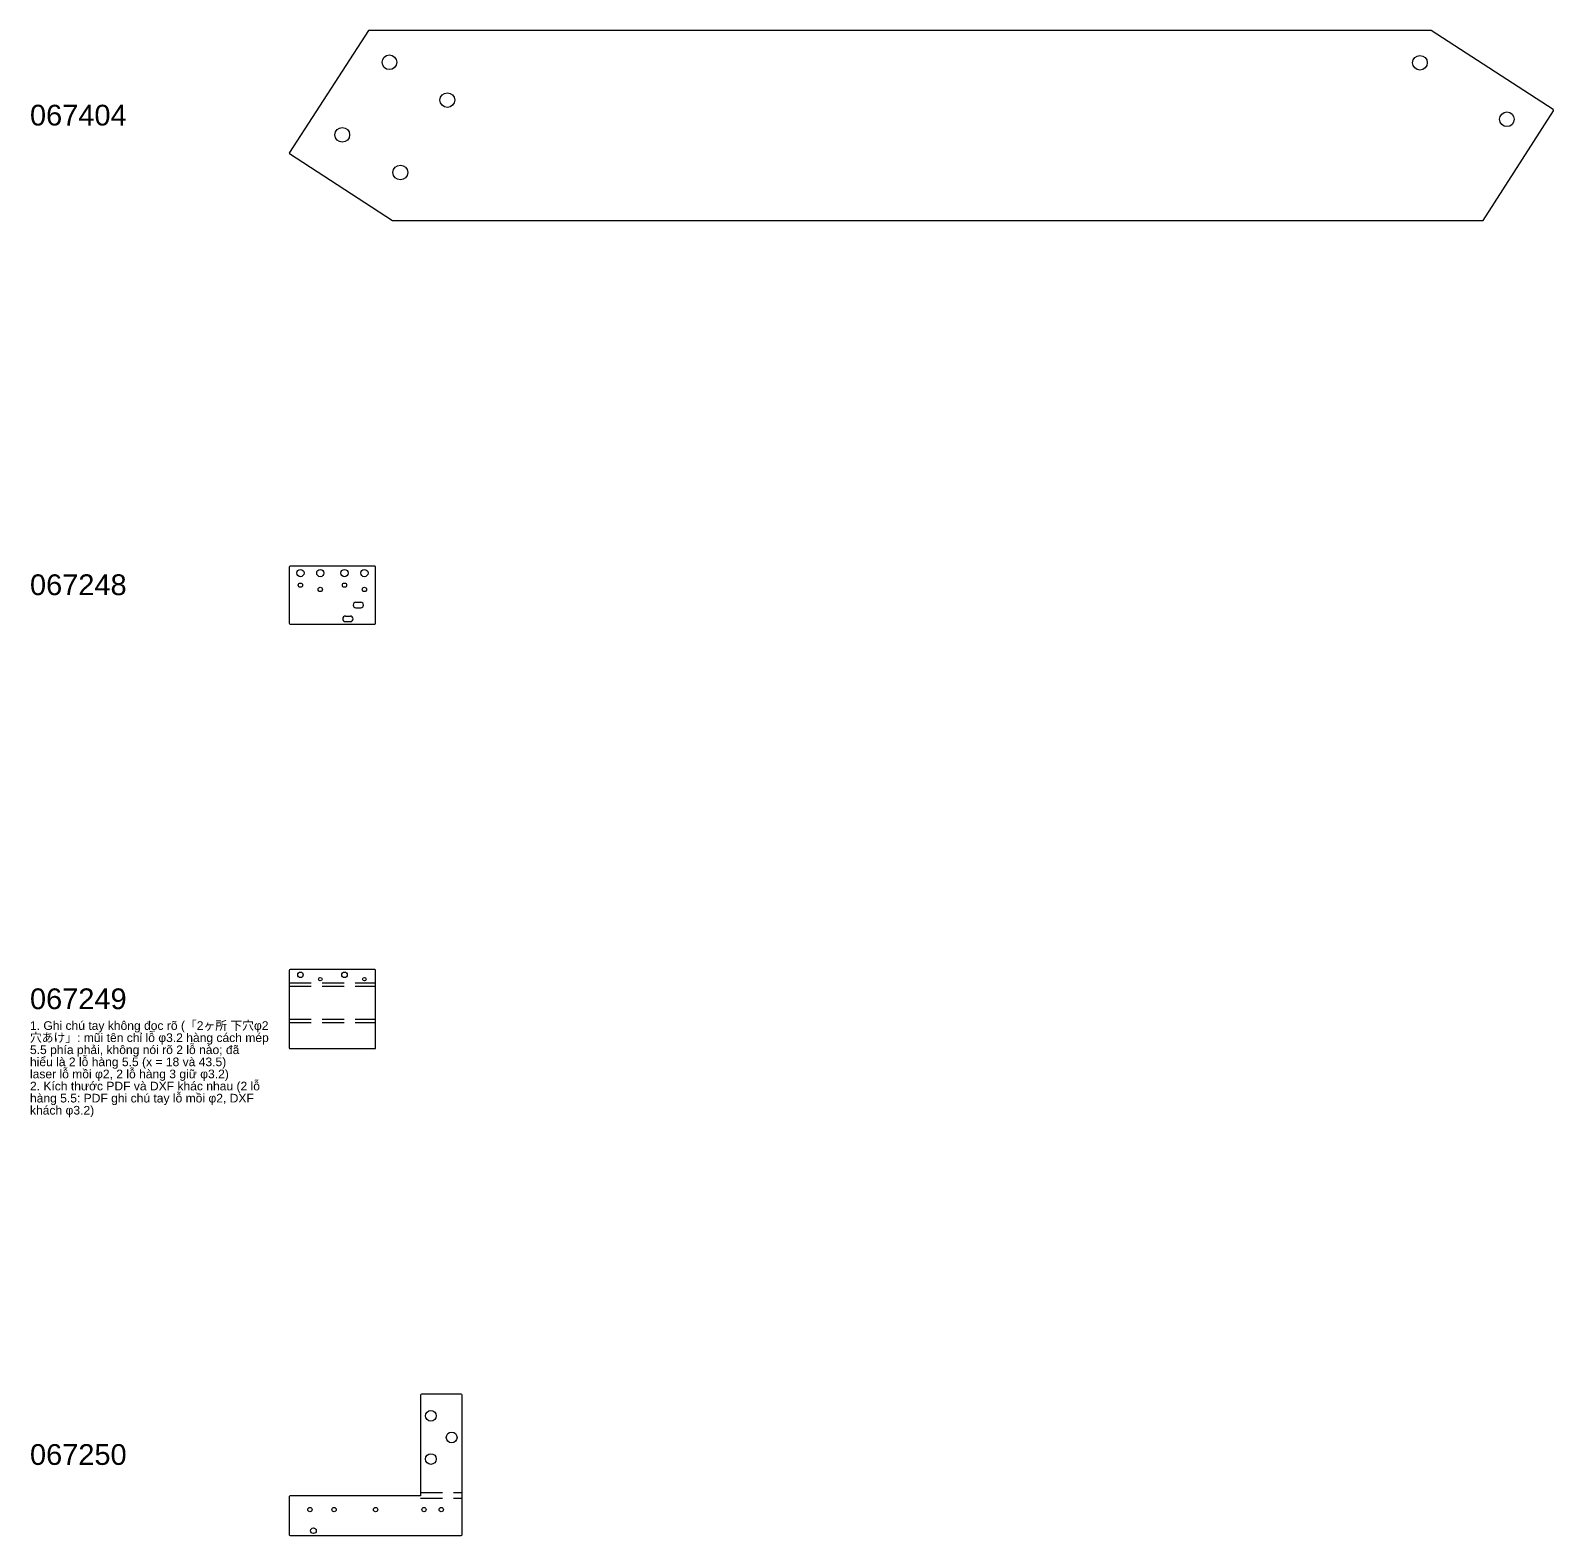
# Model space of a CAD drawing. Extents: x -150 to 740, y 0 to 4711.
# Drawn here: x -150 to 732, y 0 to 871 of the extents above; entities that cross this region are included whole.
import ezdxf

# ---------------------------------------------------------------- set-up
doc = ezdxf.new("R2010")
doc.units = 0
doc.header["$MEASUREMENT"] = 0
doc.linetypes.add('DASHED', pattern=[19.05, 12.7, -6.35])
doc.layers.get('0').update_dxf_attribs({"linetype": 'CONTINUOUS'})
doc.styles.get("Standard").update_dxf_attribs({"font": 'arial.ttf'})

msp = doc.modelspace()

# ---------------------------------------------------------------- linework, layer by layer
for p, q in [((45.81, 870.96), (0.08, 800.38)), ((660.81, 870.96), (45.81, 870.96)), ((731.39, 825.23), (660.81, 870.96)), ((690.81, 760.96), (731.54, 824.54)), ((0.23, 799.69), (59.81, 760.96)), ((59.81, 760.96), (690.81, 760.96)), ((0, 560.46), (0, 527.96)), ((49.5, 560.96), (0.5, 560.96)), ((50, 527.96), (50, 560.46)), ((38.6, 540.06), (41.4, 540.06)), ((32.6, 532.06), (35.4, 532.06)), ((32.6, 528.86), (35.4, 528.86)), ((38.6, 536.86), (41.4, 536.86)), ((0.5, 527.46), (49.5, 527.46)), ((0, 326.96), (0, 282.26)), ((49.5, 327.46), (0.5, 327.46)), ((50, 282.26), (50, 326.96)), ((0.5, 281.76), (49.5, 281.76)), ((76, 81.26), (76, 23)), ((99.5, 81.76), (76.5, 81.76)), ((100, 0.5), (100, 81.26)), ((0, 22.5), (0, 0.5)), ((76, 23), (0.5, 23)), ((0.5, 0), (99.5, 0))]:
    msp.add_line(p, q)
at = {"linetype": 'DASHED'}
for p, q in [((0, 319.86), (50, 319.86)), ((0, 317.96), (50, 317.96)), ((0, 298.76), (50, 298.76)), ((0, 296.86), (50, 296.86)), ((76, 25), (100, 25)), ((76, 21.56), (100, 21.56))]:
    msp.add_line(p, q, dxfattribs=at)
for centre, radius in [((58.01, 852.56), 4.25), ((654.31, 852.26), 4.25), ((91.51, 830.66), 4.25), ((704.61, 819.56), 4.25), ((30.71, 810.56), 4.25), ((64.31, 788.76), 4.25), ((6.5, 556.96), 2.1), ((18, 556.96), 2.1), ((32, 556.96), 2.1), ((43.5, 556.96), 2.1), ((6.5, 549.96), 1.25), ((18, 547.46), 1.25), ((32, 549.96), 1.25), ((43.5, 547.46), 1.25), ((6.5, 324.46), 1.6), ((18, 321.96), 1), ((32, 324.46), 1.6), ((43.5, 321.96), 1), ((82, 69.26), 3.1), ((94, 56.76), 3.1), ((82, 44.26), 3.1), ((12, 15), 1.25), ((26, 15), 1.25), ((50, 15), 1.25), ((78, 15), 1.25), ((88, 15), 1.25), ((14, 2.8), 1.65)]:
    msp.add_circle(centre, radius)
for centre, radius, start, end in [((731.12, 824.81), 0.5, 327.35536, 57.06131), ((0.5, 800.11), 0.5, 147.06131, 236.97613), ((0.5, 560.46), 0.5, 90, 180), ((49.5, 560.46), 0.5, 0, 90), ((38.6, 538.46), 1.6, 90, 270), ((41.4, 538.46), 1.6, 270, 90), ((32.6, 530.46), 1.6, 90, 270), ((35.4, 530.46), 1.6, 270, 90), ((0.5, 527.96), 0.5, 180, 270), ((49.5, 527.96), 0.5, 270, 0), ((0.5, 326.96), 0.5, 90, 180), ((49.5, 326.96), 0.5, 0, 90), ((0.5, 282.26), 0.5, 180, 270), ((49.5, 282.26), 0.5, 270, 0), ((76.5, 81.26), 0.5, 90, 180), ((99.5, 81.26), 0.5, 0, 90), ((0.5, 22.5), 0.5, 90, 180), ((0.5, 0.5), 0.5, 180, 270), ((99.5, 0.5), 0.5, 270, 0)]:
    msp.add_arc(centre, radius, start, end)

# ---------------------------------------------------------------- texts
for s, p in [('067404', (-150, 815.96)), ('067248', (-150, 544.21)), ('067249', (-150, 304.61)), ('067250', (-150, 40.88))]:
    msp.add_text(s, height=12).set_placement(p)
at = {"color": 6}
for s, p in [('穴あけ」: mũi tên chỉ lỗ φ3.2 hàng cách mép', (-150, 285.61)), ('1. Ghi chú tay không đọc rõ (「2ヶ所 下穴φ2', (-150, 292.61)), ('5.5 phía phải, không nói rõ 2 lỗ nào; đã', (-150, 278.61)), ('hiểu là 2 lỗ hàng 5.5 (x = 18 và 43.5)', (-150, 271.61)), ('laser lỗ mồi φ2, 2 lỗ hàng 3 giữ φ3.2)', (-150, 264.61)), ('2. Kích thước PDF và DXF khác nhau (2 lỗ', (-150, 257.61)), ('hàng 5.5: PDF ghi chú tay lỗ mồi φ2, DXF', (-150, 250.61)), ('khách φ3.2)', (-150, 243.61))]:
    msp.add_text(s, height=5, dxfattribs=at).set_placement(p)

doc.saveas('drawing.dxf')
